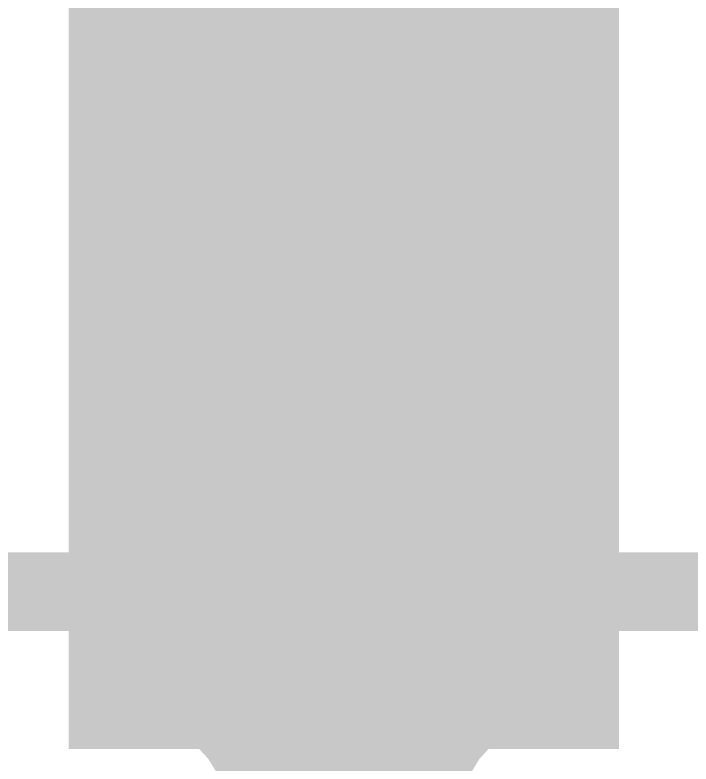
# Model space of a CAD drawing. Header units: inches. Extents: x 1.08 to 4.97, y 2.49 to 3.89.
# Drawn here: x 2.19159 to 2.22547, y 2.91066 to 2.94818 of the extents above; entities that cross this region are included whole.
import ezdxf

# ---------------------------------------------------------------- set-up
doc = ezdxf.new("R2010")
doc.units = ezdxf.units.IN
doc.header["$MEASUREMENT"] = 0
for name, color, linetype in [('Mechanical 13', 56, 'Continuous'), ('Top', 1, 'Continuous'), ('Top Paste', 8, 'Continuous'), ('Top Solder', 216, 'Continuous')]:
    doc.layers.add(name, color=color, linetype=linetype)

# ---------------------------------------------------------------- blocks, each defined once
blk = doc.blocks.new('SOT94P280X100_5N_162')
at = {"layer": 'Top'}
blk.add_hatch(color=1, dxfattribs=at).paths.add_polyline_path([(-0.073819, 0.012795), (-0.024606, 0.012795), (-0.024606, -0.012795), (-0.073819, -0.012795)])
at = {"layer": 'Top Paste'}
blk.add_hatch(color=8, dxfattribs=at).paths.add_polyline_path([(-0.073819, 0.012795), (-0.024606, 0.012795), (-0.024606, -0.012795), (-0.073819, -0.012795)])
at = {"layer": 'Top Solder'}
blk.add_hatch(color=216, dxfattribs=at).paths.add_polyline_path([(-0.074819, 0.013795), (-0.023606, 0.013795), (-0.023606, -0.013795), (-0.074819, -0.013795)])
at = {"layer": 'Mechanical 13'}
blk.add_lwpolyline([(-0.031496, -0.057008, 0.003937, 0.003937, 0), (-0.031496, 0.057008, 0.003937, 0.003937, 0)], format="xyseb", dxfattribs=at)

msp = doc.modelspace()

# ---------------------------------------------------------------- hatches: boundary and pattern name
at = {"layer": 'Top'}
msp.add_hatch(color=1, dxfattribs=at).paths.add_polyline_path([(2.203071, 2.902522), (2.203021, 2.904422), (2.202871, 2.906122), (2.202621, 2.907622), (2.202271, 2.908922), (2.201821, 2.910022), (2.201271, 2.910922), (2.200621, 2.911622), (2.199871, 2.912122), (2.199021, 2.912422), (2.198071, 2.912522), (2.218071, 2.912522), (2.217121, 2.912422), (2.216271, 2.912122), (2.215521, 2.911622), (2.214871, 2.910922), (2.214321, 2.910022), (2.213871, 2.908922), (2.213521, 2.907622), (2.213271, 2.906122), (2.213121, 2.904422), (2.213071, 2.902522)])

# ---------------------------------------------------------------- linework, layer by layer
msp.add_lwpolyline([(2.208071, 2.887795, 0.01, 0.01, 0), (2.208071, 2.937008, 0.01, 0.01, 0)], format="xyseb", dxfattribs=at)
msp.add_lwpolyline([(2.205571, 2.937008, 0.005, 0.005, 1), (2.210571, 2.937008, 0.005, 0.005, 1)], format="xyseb", close=True, dxfattribs=at)

# ---------------------------------------------------------------- block references
at = {"rotation": 270}
msp.add_blockref('SOT94P280X100_5N_162', (2.208071, 2.887795), dxfattribs=at)

doc.saveas('drawing.dxf')
